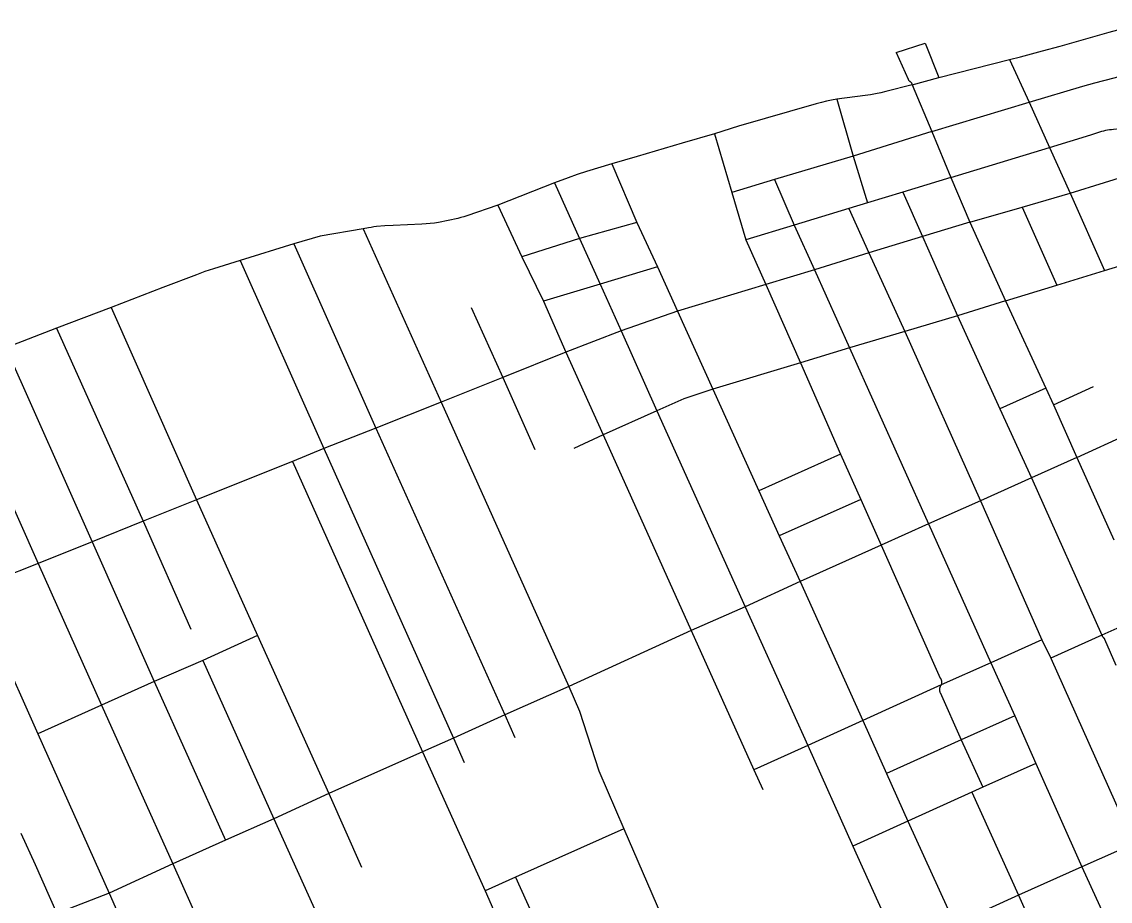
# Model space of a CAD drawing. Header units: inches. Extents: x 326453 to 344102, y 4677180 to 4689621.
# Drawn here: x 330396 to 332199, y 4685925 to 4687383 of the extents above; entities that cross this region are included whole.
import ezdxf

# ---------------------------------------------------------------- set-up
doc = ezdxf.new("R2010")
doc.units = ezdxf.units.IN
doc.header["$MEASUREMENT"] = 0
doc.layers.add('Street_Centreline', color=7, linetype='Continuous')

msp = doc.modelspace()

# ---------------------------------------------------------------- linework, layer by layer
at = {"layer": 'Street_Centreline'}
for p, q in [((331844.5625, 4687331.8655), (331892.677, 4687346.9277)), ((331892.677, 4687346.9277), (331914.8606, 4687290.2554)), ((331914.8606, 4687290.2554), (332031.9225, 4687320.2318)), ((332031.9225, 4687320.2318), (332064.7148, 4687249.048)), ((331870.8264, 4687278.1834), (331914.8606, 4687290.2554)), ((331870.8264, 4687278.1834), (331903.2425, 4687200.3797)), ((331746.1688, 4687253.9853), (331773.4276, 4687159.9636)), ((331903.2425, 4687200.3797), (332064.7148, 4687249.048)), ((332064.7148, 4687249.048), (332098.4572, 4687174.286)), ((331543.3002, 4687196.5246), (331571.9194, 4687099.4493)), ((331903.2425, 4687200.3797), (331773.4276, 4687159.9636)), ((331903.2425, 4687200.3797), (331934.8291, 4687124.593)), ((331934.8291, 4687124.593), (332098.4572, 4687174.286)), ((332098.4572, 4687174.286), (332132.6504, 4687098.5248)), ((331773.4276, 4687159.9636), (331642.7633, 4687121.0585)), ((331773.4276, 4687159.9636), (331796.712, 4687082.532)), ((331373.2381, 4687147.2787), (331414.9415, 4687050.0455)), ((331278.1235, 4687115.5323), (331184.6117, 4687078.7011)), ((331278.1235, 4687115.5323), (331319.8143, 4687023.098)), ((331642.7633, 4687121.0585), (331571.9194, 4687099.4493)), ((331642.7633, 4687121.0585), (331675.398, 4687045.3796)), ((331934.8291, 4687124.593), (331855.5472, 4687100.1917)), ((331934.8291, 4687124.593), (331966.3425, 4687050.4436)), ((331571.9194, 4687099.4493), (331595.6024, 4687020.942)), ((331855.5472, 4687100.1917), (331796.712, 4687082.532)), ((331855.5472, 4687100.1917), (331888.27, 4687026.5208)), ((332053.3462, 4687075.1748), (332132.6504, 4687098.5248)), ((332132.6504, 4687098.5248), (332189.3665, 4686970.4752)), ((331184.6117, 4687078.7011), (331224.4615, 4686993.0887)), ((331796.712, 4687082.532), (331765.8293, 4687073.0065)), ((331765.8293, 4687073.0065), (331675.398, 4687045.3796)), ((331765.8293, 4687073.0065), (331799.1573, 4686999.2341)), ((331966.3425, 4687050.4436), (332053.3462, 4687075.1748)), ((332053.3462, 4687075.1748), (332110.5761, 4686945.6716)), ((331414.9415, 4687050.0455), (331319.8143, 4687023.098)), ((331414.9415, 4687050.0455), (331449.0377, 4686976.039)), ((331675.398, 4687045.3796), (331595.6024, 4687020.942)), ((331675.398, 4687045.3796), (331708.8854, 4686971.3058)), ((331966.3425, 4687050.4436), (331888.27, 4687026.5208)), ((331966.3425, 4687050.4436), (332025.6041, 4686919.9412)), ((330961.6586, 4687039.3235), (331090.6267, 4686752.1337)), ((331888.27, 4687026.5208), (331799.1573, 4686999.2341)), ((331888.27, 4687026.5208), (331945.7805, 4686895.1713)), ((330846.8321, 4687014.3588), (330757.6561, 4686987.0227)), ((330846.8321, 4687014.3588), (330982.6015, 4686708.777)), ((331319.8143, 4687023.098), (331224.4615, 4686993.0887)), ((331319.8143, 4687023.098), (331353.8775, 4686947.4417)), ((331595.6024, 4687020.942), (331628.6511, 4686946.7508)), ((331224.4615, 4686993.0887), (331259.9809, 4686919.3068)), ((331799.1573, 4686999.2341), (331708.8854, 4686971.3058)), ((331799.1573, 4686999.2341), (331858.5127, 4686869.1337)), ((330757.6561, 4686987.0227), (330896.3859, 4686674.9611)), ((331449.0377, 4686976.039), (331353.8775, 4686947.4417)), ((331449.0377, 4686976.039), (331482.2125, 4686902.8014)), ((331708.8854, 4686971.3058), (331628.6511, 4686946.7508)), ((331708.8854, 4686971.3058), (331767.2764, 4686841.8864)), ((332110.5761, 4686945.6716), (332189.3665, 4686970.4752)), ((331353.8775, 4686947.4417), (331259.9809, 4686919.3068)), ((331353.8775, 4686947.4417), (331388.6348, 4686869.952)), ((331628.6511, 4686946.7508), (331482.2125, 4686902.8014)), ((331628.6511, 4686946.7508), (331685.7917, 4686816.9721)), ((332025.6041, 4686919.9412), (332110.5761, 4686945.6716)), ((331259.9809, 4686919.3068), (331297.4368, 4686834.6744)), ((332025.6041, 4686919.9412), (331945.7805, 4686895.1713)), ((332025.6041, 4686919.9412), (332092.2372, 4686775.3042)), ((330544.0563, 4686908.809), (330453.6279, 4686874.8555)), ((330544.0563, 4686908.809), (330685.4523, 4686590.3062)), ((331140.4274, 4686908.7319), (331192.6404, 4686792.9712)), ((331482.2125, 4686902.8014), (331388.6348, 4686869.952)), ((331482.2125, 4686902.8014), (331540.5935, 4686773.2664)), ((331945.7805, 4686895.1713), (331858.5127, 4686869.1337)), ((331945.7805, 4686895.1713), (332016.0448, 4686740.9965)), ((330453.6279, 4686874.8555), (330369.4949, 4686841.9695)), ((330453.6279, 4686874.8555), (330597.039, 4686554.428)), ((331388.6348, 4686869.952), (331297.4368, 4686834.6744)), ((331388.6348, 4686869.952), (331448.1009, 4686737.4846)), ((331858.5127, 4686869.1337), (331767.2764, 4686841.8864)), ((331858.5127, 4686869.1337), (331984.2846, 4686588.3621)), ((330369.4949, 4686841.9695), (330512.4331, 4686520.5587)), ((331297.4368, 4686834.6744), (331192.6404, 4686792.9712)), ((331297.4368, 4686834.6744), (331359.0128, 4686697.8662)), ((331767.2764, 4686841.8864), (331685.7917, 4686816.9721)), ((331767.2764, 4686841.8864), (331897.8754, 4686550.0827)), ((331685.7917, 4686816.9721), (331540.5935, 4686773.2664)), ((331685.7917, 4686816.9721), (331752.182, 4686665.7728)), ((330280.0688, 4686804.5028), (330423.2792, 4686484.597)), ((331192.6404, 4686792.9712), (331090.6267, 4686752.1337)), ((331192.6404, 4686792.9712), (331245.9668, 4686673.3905)), ((331540.5935, 4686773.2664), (331617.0238, 4686605.157)), ((332092.2372, 4686775.3042), (332016.0448, 4686740.9965)), ((332092.2372, 4686775.3042), (332104.8131, 4686747.2838)), ((332104.8131, 4686747.2838), (332171.0326, 4686777.9674)), ((331090.6267, 4686752.1337), (330982.6015, 4686708.777)), ((331090.6267, 4686752.1337), (331301.9548, 4686280.7574)), ((331448.1009, 4686737.4846), (331359.0128, 4686697.8662)), ((331448.1009, 4686737.4846), (331594.1988, 4686412.7096)), ((332016.0448, 4686740.9965), (332068.594, 4686626.5164)), ((332104.8131, 4686747.2838), (332143.6268, 4686660.3592)), ((330982.6015, 4686708.777), (330896.3859, 4686674.9611)), ((330982.6015, 4686708.777), (331196.0649, 4686233.3578)), ((332143.6268, 4686660.3592), (332228.0467, 4686698.8394)), ((331359.0128, 4686697.8662), (331310.3702, 4686675.2882)), ((331359.0128, 4686697.8662), (331504.7346, 4686373.3892)), ((330896.3859, 4686674.9611), (330844.1523, 4686653.7575)), ((330896.3859, 4686674.9611), (331111.1247, 4686195.0612)), ((331752.182, 4686665.7728), (331617.0238, 4686605.157)), ((331752.182, 4686665.7728), (331785.7881, 4686590.6418)), ((330844.1523, 4686653.7575), (330685.4523, 4686590.3062)), ((330844.1523, 4686653.7575), (331059.8411, 4686172.1501)), ((332143.6268, 4686660.3592), (332068.594, 4686626.5164)), ((332143.6268, 4686660.3592), (332204.9416, 4686523.582)), ((332068.594, 4686626.5164), (331984.2846, 4686588.3621)), ((332068.594, 4686626.5164), (332185.1852, 4686365.4887)), ((331617.0238, 4686605.157), (331650.8343, 4686530.1718)), ((331785.7881, 4686590.6418), (331650.8343, 4686530.1718)), ((331785.7881, 4686590.6418), (331819.6185, 4686514.9841)), ((330685.4523, 4686590.3062), (330597.039, 4686554.428)), ((330685.4523, 4686590.3062), (330786.3454, 4686365.2546)), ((331984.2846, 4686588.3621), (331897.8754, 4686550.0827)), ((331984.2846, 4686588.3621), (332085.6956, 4686358.2052)), ((330597.039, 4686554.428), (330512.4331, 4686520.5587)), ((330597.039, 4686554.428), (330676.036, 4686375.8616)), ((331897.8754, 4686550.0827), (331819.6185, 4686514.9841)), ((331897.8754, 4686550.0827), (332001.2747, 4686319.8711)), ((330512.4331, 4686520.5587), (330423.2792, 4686484.597)), ((330512.4331, 4686520.5587), (330615.3531, 4686289.0659)), ((331650.8343, 4686530.1718), (331685.1581, 4686454.4276)), ((331819.6185, 4686514.9841), (331685.1581, 4686454.4276)), ((330423.2792, 4686484.597), (330315.0936, 4686442.574)), ((330423.2792, 4686484.597), (330528.1289, 4686249.6079)), ((331685.1581, 4686454.4276), (331594.1988, 4686412.7096)), ((331685.1581, 4686454.4276), (331789.3555, 4686224.0695)), ((330315.0936, 4686442.574), (330422.4457, 4686202.2854)), ((331594.1988, 4686412.7096), (331504.7346, 4686373.3892)), ((331594.1988, 4686412.7096), (331697.8947, 4686182.5199)), ((332260.0169, 4686399.3333), (332185.1852, 4686365.4887)), ((330786.3454, 4686365.2546), (330695.6057, 4686323.8629)), ((330786.3454, 4686365.2546), (330904.6778, 4686102.9535)), ((331504.7346, 4686373.3892), (331301.9548, 4686280.7574)), ((331504.7346, 4686373.3892), (331608.4586, 4686142.2594)), ((332085.6956, 4686358.2052), (332001.2747, 4686319.8711)), ((332085.6956, 4686358.2052), (332100.3568, 4686327.6601)), ((332185.1852, 4686365.4887), (332100.3568, 4686327.6601)), ((330695.6057, 4686323.8629), (330615.3531, 4686289.0659)), ((330695.6057, 4686323.8629), (330813.6032, 4686061.1394)), ((332100.3568, 4686327.6601), (332238.1308, 4686019.8856)), ((332001.2747, 4686319.8711), (331918.9654, 4686283.1321)), ((332001.2747, 4686319.8711), (332040.7449, 4686232.0972)), ((330615.3531, 4686289.0659), (330528.1289, 4686249.6079)), ((330615.3531, 4686289.0659), (330733.2568, 4686025.6875)), ((331301.9548, 4686280.7574), (331196.0649, 4686233.3578)), ((331918.9654, 4686283.1321), (331789.3555, 4686224.0695)), ((330528.1289, 4686249.6079), (330422.4457, 4686202.2854)), ((330528.1289, 4686249.6079), (330645.9536, 4685986.474)), ((331196.0649, 4686233.3578), (331111.1247, 4686195.0612)), ((331196.0649, 4686233.3578), (331212.4379, 4686195.8746)), ((332040.7449, 4686232.0972), (331952.3283, 4686191.946)), ((332040.7449, 4686232.0972), (332076.0424, 4686153.114)), ((331789.3555, 4686224.0695), (331697.8947, 4686182.5199)), ((331789.3555, 4686224.0695), (331828.1904, 4686136.1857)), ((330422.4457, 4686202.2854), (330540.4672, 4685937.8048)), ((331111.1247, 4686195.0612), (331059.8411, 4686172.1501)), ((331111.1247, 4686195.0612), (331128.9886, 4686154.5029)), ((331697.8947, 4686182.5199), (331608.4586, 4686142.2594)), ((331697.8947, 4686182.5199), (331772.7205, 4686016.1748)), ((331952.3283, 4686191.946), (331828.1904, 4686136.1857)), ((331952.3283, 4686191.946), (331987.9691, 4686113.5008)), ((331059.8411, 4686172.1501), (330904.6778, 4686102.9535)), ((331059.8411, 4686172.1501), (331163.4544, 4685942.0479)), ((331608.4586, 4686142.2594), (331623.5887, 4686109.8705)), ((332076.0424, 4686153.114), (331987.9691, 4686113.5008)), ((332076.0424, 4686153.114), (332152.2262, 4685981.8173)), ((331828.1904, 4686136.1857), (331863.5029, 4686057.4889)), ((331969.7385, 4686105.1918), (331863.5029, 4686057.4889)), ((331987.9691, 4686113.5008), (331969.7385, 4686105.1918)), ((331969.7385, 4686105.1918), (332047.1593, 4685934.8338)), ((330904.6778, 4686102.9535), (330813.6032, 4686061.1394)), ((330904.6778, 4686102.9535), (330958.4182, 4685981.2079)), ((330813.6032, 4686061.1394), (330733.2568, 4686025.6875)), ((330813.6032, 4686061.1394), (330936.5567, 4685788.2698)), ((331863.5029, 4686057.4889), (331772.7205, 4686016.1748)), ((331863.5029, 4686057.4889), (331941.4102, 4685886.43)), ((331393.3391, 4686044.4946), (331213.8898, 4685964.447)), ((331393.3391, 4686044.4946), (331471.558, 4685863.3107)), ((330733.2568, 4686025.6875), (330645.9536, 4685986.474)), ((331772.7205, 4686016.1748), (331850.0316, 4685845.268)), ((332238.1308, 4686019.8856), (332152.2262, 4685981.8173)), ((330645.9536, 4685986.474), (330540.4672, 4685937.8048)), ((330645.9536, 4685986.474), (330768.3684, 4685714.5937)), ((332152.2262, 4685981.8173), (332047.1593, 4685934.8338)), ((332152.2262, 4685981.8173), (332245.5887, 4685776.5832)), ((331213.8898, 4685964.447), (331163.4544, 4685942.0479)), ((331213.8898, 4685964.447), (331294.9494, 4685784.9588)), ((331163.4544, 4685942.0479), (331242.3491, 4685764.3004)), ((330540.4672, 4685937.8048), (330454.0939, 4685904.1155)), ((330540.4672, 4685937.8048), (330660.9052, 4685667.2588)), ((332047.1593, 4685934.8338), (331941.4102, 4685886.43)), ((332047.1593, 4685934.8338), (332139.6538, 4685729.1791))]:
    msp.add_line(p, q, dxfattribs=at)
for points in [[(332031.9225, 4687320.2318), (332050.5037, 4687324.5497), (332087.0417, 4687334.115), (332116.0457, 4687342.1899), (332197.4877, 4687365.2557), (332232.1959, 4687374.9347), (332239.7044, 4687376.9329), (332247.2582, 4687378.7524), (332262.957, 4687382.57)], [(331844.5625, 4687331.8655), (331864.0084, 4687287.2952), (331864.1104, 4687287.0718), (331864.2198, 4687286.8519), (331864.3366, 4687286.6358), (331864.4606, 4687286.4238), (331864.5916, 4687286.2161), (331864.7295, 4687286.0129), (331864.8742, 4687285.8144), (331865.0255, 4687285.6209), (331865.1832, 4687285.4327), (331865.3471, 4687285.2498), (331865.5171, 4687285.0725), (331865.6929, 4687284.9011), (331865.8744, 4687284.7356), (331866.0614, 4687284.5764), (331866.2536, 4687284.4235), (331866.4509, 4687284.2772), (331866.6529, 4687284.1376), (331866.8596, 4687284.0048), (331867.0873, 4687283.8585), (331867.31, 4687283.7047), (331867.5275, 4687283.5435), (331867.7394, 4687283.3751), (331867.9456, 4687283.1996), (331868.1458, 4687283.0174), (331868.3397, 4687282.8286), (331868.5272, 4687282.6333), (331868.7081, 4687282.4319), (331868.8821, 4687282.2246), (331869.0491, 4687282.0115), (331869.2088, 4687281.793), (331869.3611, 4687281.5692), (331869.5059, 4687281.3404), (331869.6429, 4687281.107), (331869.7719, 4687280.869), (331869.893, 4687280.6269), (331870.0059, 4687280.3809), (331870.1104, 4687280.1312), (331870.2065, 4687279.8781), (331870.8264, 4687278.1834)], [(332064.7148, 4687249.048), (332153.5525, 4687275.6099), (332173.7795, 4687281.3485), (332205.4866, 4687289.8197), (332279.5611, 4687309.7681), (332292.4865, 4687313.1781)], [(331870.8264, 4687278.1834), (331827.411, 4687266.8869), (331818.9081, 4687264.8334), (331810.3498, 4687263.024), (331801.7434, 4687261.4601), (331793.0957, 4687260.1429), (331746.1688, 4687253.9853)], [(331746.1688, 4687253.9853), (331737.5503, 4687252.5124), (331728.9777, 4687250.7924), (331720.4581, 4687248.8269), (331711.9984, 4687246.6175), (331583.2427, 4687209.6722), (331543.3002, 4687196.5246)], [(332098.4572, 4687174.286), (332166.959, 4687195.2092), (332181.8482, 4687200.0072), (332185.0376, 4687200.9772), (332188.2571, 4687201.8417), (332191.5034, 4687202.5997), (332194.7728, 4687203.2504), (332198.062, 4687203.7931), (332201.3672, 4687204.2271), (332204.6849, 4687204.552), (332236.1713, 4687207.6663), (332311.692, 4687216.459), (332314.5973, 4687216.8432), (332317.4891, 4687217.3177), (332320.3648, 4687217.8821), (332323.2214, 4687218.5357), (332326.0564, 4687219.2781), (332328.8668, 4687220.1084), (332331.65, 4687221.0258)], [(331543.3002, 4687196.5246), (331490.1113, 4687181.3467), (331415.1834, 4687159.3264), (331373.2381, 4687147.2787)], [(331373.2381, 4687147.2787), (331331.2833, 4687134.2831), (331315.9906, 4687129.2734), (331300.8594, 4687123.7948), (331278.1235, 4687115.5323)], [(332132.6504, 4687098.5248), (332246.4107, 4687133.6591), (332262.1539, 4687138.7764), (332277.7395, 4687144.3551), (332278.9542, 4687144.7862), (332280.1832, 4687145.1747), (332281.4251, 4687145.5202), (332282.6782, 4687145.8221), (332283.9411, 4687146.0802), (332285.2122, 4687146.294), (332286.49, 4687146.4635), (332287.7729, 4687146.5883), (332289.0594, 4687146.6683), (332290.3479, 4687146.7034), (332291.6368, 4687146.6936), (332292.9246, 4687146.6388), (332294.2098, 4687146.5392), (332295.4906, 4687146.3949), (332296.7657, 4687146.206), (332298.0334, 4687145.9728), (332299.2922, 4687145.6955), (332300.5406, 4687145.3745), (332330.2031, 4687134.6175)], [(331184.6117, 4687078.7011), (331133.2249, 4687060.8413), (331128.2791, 4687059.2822), (331123.2915, 4687057.8623), (331118.2661, 4687056.5828), (331102.377, 4687053.0441), (331086.3819, 4687050.0205), (331079.4722, 4687048.9427), (331072.5317, 4687048.0852), (331065.5675, 4687047.4491), (331058.5865, 4687047.035), (331010.8683, 4687044.9659), (330997.1834, 4687044.1565), (330983.5324, 4687042.899), (330979.1133, 4687042.3614), (330974.7095, 4687041.7106), (330970.3238, 4687040.947), (330961.6586, 4687039.3235)], [(330961.6586, 4687039.3235), (330890.3785, 4687026.9795), (330846.8321, 4687014.3588)], [(330757.6561, 4686987.0227), (330713.2453, 4686972.9076), (330699.3211, 4686968.3057), (330685.5446, 4686963.2789), (330629.405, 4686941.8131), (330544.0563, 4686908.809)], [(332189.3665, 4686970.4752), (332238.9134, 4686985.3331)], [(331540.5935, 4686773.2664), (331492.4468, 4686757.5071), (331448.1009, 4686737.4846)], [(331819.6185, 4686514.9841), (331917.5092, 4686294.6814), (331917.7491, 4686294.3047), (331917.9762, 4686293.92), (331918.19, 4686293.5279), (331918.3903, 4686293.1288), (331918.577, 4686292.7231), (331918.7498, 4686292.3112), (331918.9085, 4686291.8938), (331919.0529, 4686291.4711), (331919.1829, 4686291.0439), (331919.2983, 4686290.6124), (331919.399, 4686290.1773), (331919.4848, 4686289.739), (331919.5557, 4686289.298), (331919.6116, 4686288.8549), (331919.6523, 4686288.4102), (331919.678, 4686287.9643), (331919.6885, 4686287.5178), (331919.6838, 4686287.0712), (331919.6639, 4686286.625), (331919.6289, 4686286.1798), (331919.5788, 4686285.736), (331919.5137, 4686285.2942), (331919.4336, 4686284.8548), (331919.3385, 4686284.4184), (331919.2288, 4686283.9855), (331919.1043, 4686283.5565), (331918.9654, 4686283.1321)], [(332185.1852, 4686365.4887), (332185.2844, 4686365.2262), (332185.3925, 4686364.9672), (332185.5092, 4686364.712), (332185.6345, 4686364.4609), (332185.7683, 4686364.2142), (332185.9102, 4686363.9722), (332186.0603, 4686363.7351), (332186.2184, 4686363.5032), (332186.3842, 4686363.2768), (332186.5575, 4686363.0561), (332186.7382, 4686362.8414), (332186.9261, 4686362.6329), (332187.1209, 4686362.4309), (332187.3224, 4686362.2357), (332187.5298, 4686362.061), (332187.7312, 4686361.8793), (332187.9262, 4686361.6908), (332188.1146, 4686361.4957), (332188.2963, 4686361.2943), (332188.4709, 4686361.0868), (332188.6383, 4686360.8734), (332188.7983, 4686360.6544), (332188.9507, 4686360.4301), (332189.0953, 4686360.2006), (332189.232, 4686359.9664), (332189.3605, 4686359.7276), (332189.4808, 4686359.4845), (332189.5927, 4686359.2375), (332208.4097, 4686315.7261)], [(331301.9548, 4686280.7574), (331319.5871, 4686239.6893), (331351.648, 4686140.7287), (331393.3391, 4686044.4946)], [(331918.9654, 4686283.1321), (331918.7021, 4686282.8079), (331918.4503, 4686282.4748), (331918.2101, 4686282.1332), (331917.9818, 4686281.7834), (331917.7659, 4686281.426), (331917.5624, 4686281.0613), (331917.3717, 4686280.6898), (331917.194, 4686280.3119), (331917.0295, 4686279.928), (331916.8783, 4686279.5387), (331916.7408, 4686279.1444), (331916.617, 4686278.7456), (331916.507, 4686278.3427), (331916.4111, 4686277.9362), (331916.3293, 4686277.5267), (331916.2618, 4686277.1146), (331916.2086, 4686276.7004), (331916.1697, 4686276.2846), (331916.1453, 4686275.8677), (331916.1353, 4686275.4502), (331916.1398, 4686275.0326), (331916.1588, 4686274.6154), (331916.1922, 4686274.1991), (331916.24, 4686273.7843), (331916.3021, 4686273.3713), (331916.3785, 4686272.9607), (331916.4691, 4686272.5531), (331916.5737, 4686272.1488), (331916.6923, 4686271.7483), (331916.8247, 4686271.3523), (331916.9707, 4686270.961), (331917.1302, 4686270.5751), (331952.3283, 4686191.946)], [(330394.2304, 4686037.5308), (330418.0485, 4685985.508), (330454.0939, 4685904.1155)]]:
    msp.add_lwpolyline(points, dxfattribs=at)

doc.saveas('drawing.dxf')
